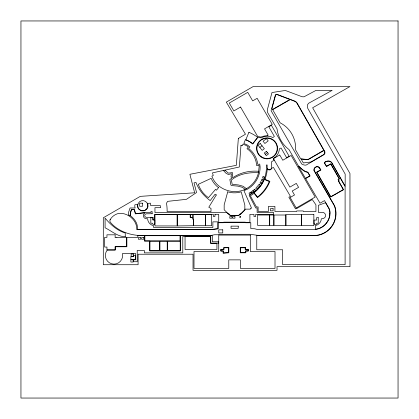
<?xml version="1.0" encoding="UTF-8"?>
<svg xmlns="http://www.w3.org/2000/svg" width="419" height="419" viewBox="0 0 419 419"><rect width="100%" height="100%" fill="white"/><g stroke="black" fill="none" stroke-linecap="round" stroke-linejoin="round"><path stroke-width="0.63" d="M110.05 219.912L110.941 218.498A13.235 13.235 0 0 1 118.666 213.412C127.774 212.37 137.285 220.336 136.783 229.675L210.804 229.675L218.236 228.753L218.236 222.74L223.39 222.74L223.804 222.353L245.23 222.353L245.544 222.756L250.792 222.756L250.792 228.633L254.59 228.753L257.35 229.455L314.737 229.455C322.902 229.23 329.968 221.635 330.015 213.538A9.956 9.956 0 0 0 328.685 207.73L324.505 200.591L320.032 203.21L305.613 178.578L310.081 175.959L307.892 172.219C304.026 171.512 301.245 168.428 298.433 165.914L288.99 149.552A30.687 30.687 0 0 1 277.027 128.843L267.495 112.329L267.285 111.307A9.129 9.129 0 0 1 267.6 108.783L271.983 92.541L285.323 90.467L301.434 96.496A5.059 5.059 0 0 0 304.194 96.721L316.031 90.363L332.162 90.363L308.536 103.299L307.431 104.918A8.846 8.846 0 0 0 307.782 108.39L345.172 174.079L345.172 186.204L331.707 162.478C330.031 160.268 326.464 160.66 324.542 162.347L324.673 163.567L326.516 166.505L330.774 164.08L339.17 178.824L338.033 179.473L338.882 180.961L338.484 181.191L343.276 189.608L330.774 196.726L316.89 172.256L320.891 169.988L319.44 167.427A3.342 3.342 0 0 0 313.915 170.444L334.446 205.954A21.956 21.956 0 0 1 314.737 235.473L258.575 235.473L250.159 234.289L219.168 234.289L218.236 234.76L214.518 234.755L210.155 235.609L143.591 235.609C131.498 235.818 118.415 231.791 110.433 222.353A2.446 2.446 0 0 1 110.019 219.985L110.433 219.257M259.869 147.462L262.027 145.754M265.295 154.323L267.453 152.616M258.476 172.748C248.807 172.24 239.139 173.744 231.377 180.002L232.194 184.271L238.589 184.983L243.078 186.266L246.32 188.576M258.633 171.287C249.389 170.507 240.427 172.565 232.734 177.708L232.053 176.383L232.634 175.446L232.487 172.586L228.381 173.141L224.93 170.145M152.155 213.711L146.262 213.805A1.76 1.76 0 0 0 146.262 217.309L153.076 217.309L153.076 219.792L154.658 219.792L154.658 214.387L213.381 214.387L213.381 216.482L214.937 216.482L215.01 214.266M214.937 214.387L218.728 214.387L218.728 222.531L223.306 222.531L223.725 222.143L245.33 222.143L245.644 222.552L249.907 222.552L249.907 214.387L253.961 214.387L253.961 216.482L255.684 216.482L255.684 214.387L273.586 214.387L273.586 212.423L257.119 212.423L257.119 207.981L255.737 207.981L249.143 195.301L254.375 192.064A30.739 30.739 0 0 0 266.285 165.039L267.165 164.981L267.165 167.61A2.215 2.215 0 0 0 269.375 169.658A2.215 2.215 0 0 0 271.585 167.61L271.585 161.687L274.099 160.236L273.157 158.597L275.472 157.005A11.947 11.947 0 0 0 279.394 148.745L281.065 147.996L286.612 157.675L289.131 156.235L271.412 125.318L268.825 126.8L274.366 136.463L272.827 137.579L271.135 136.772A11.947 11.947 0 0 0 262.022 137.505L261.425 137.919L257.863 137.306L252.709 144.01A23.05 23.05 0 0 0 245.351 139.757L243.827 143.513L247.163 144.864L249.829 146.875L248.561 148.473A23.124 23.124 0 0 1 257.748 164.358L259.733 164.086L260.126 166.909A25.575 25.575 0 0 1 247.514 189.158L243.958 190.666L251.568 208.217L250.384 208.217L250.384 209.139L245.057 209.139L245.047 209.835L240.485 214.381L240.218 214.114L238.71 215.617L230.277 215.617L226.642 212.527L154.957 212.527L154.957 207.698L160.634 207.698L160.477 205.692L150.761 205.692L150.426 203.152L147.525 203.43L147.849 204.137A5.3 5.3 0 0 1 139.171 209.573L138.291 208.505A5.3 5.3 0 0 1 137.615 204.503L134.913 204.765A5.588 5.588 0 0 0 135.175 207.976L130.047 207.976L128.575 212.318L128.366 214.785L130.047 215.869L130.403 212.711L131.398 209.238L134.489 209.589L135.515 213.664L146.441 212.459L150.94 212.459L150.94 211.506L152.128 211.506L152.128 213.805M244.9 189.205L242.507 187.361L237.861 186.115L231.859 185.591A1.236 1.236 0 0 1 230.869 184.931L229.837 179.479L231.744 178.358L230.995 176.86L231.456 173.738L228.365 174.524L225.888 173.147L223.427 170.475M238.338 138.469L236.353 165.332L189.891 174.288L194.662 192.798L140.297 196.359L103.299 217.775L103.299 264.724L138.081 264.724L138.081 254.228L193.028 254.228L193.028 270.328L277.017 270.328L277.017 266.662L349.965 266.662L349.965 173.508L312.632 107.777L349.965 86.571L253.144 86.571L226.318 102.116L245.471 134.216L238.338 138.469M240.988 145.236L239.364 166.992L212.48 172.864L213.261 175.535L211.878 176.148C216.707 190.048 235.038 195.898 247.357 188.115A24.601 24.601 0 0 0 258.46 172.906L259.141 166.521L258.947 165.28L256.685 165.636A22.464 22.464 0 0 0 247.016 148.693L248.289 146.943L246.335 145.519L242.9 144.188L242.418 145.692L240.988 145.236M329.805 213.522C329.758 221.253 323.19 228.664 315.397 229.151L315.397 225.569A7.374 7.374 0 0 0 321.352 218.786L323.363 218.54A3.19 3.19 0 0 0 323.363 212.449L318.419 212.449L318.419 205.305L325.5 202.712L328.501 207.834A9.747 9.747 0 0 1 329.805 213.522M130.608 212.752L130.288 215.628C134.604 218.823 138.27 223.882 137.353 229.533L210.841 229.533L217.765 228.727L217.765 221.855L212.873 221.855L212.873 227.501L153.574 227.501L153.574 225.668A7.333 7.333 0 0 1 147.635 218.728L145.964 218.728A3.153 3.153 0 0 1 144.655 213.035L144.937 212.747L135.353 213.884L134.321 209.778L131.55 209.469L130.608 212.752M227.716 191.86L224.165 204.881L224.165 209.746L228.439 214.03L228.779 213.695L230.371 215.403L238.621 215.403L240.218 213.816L240.485 214.083L244.837 209.746L244.837 205.111L241.229 191.86A23.59 23.59 0 0 1 227.716 191.86M275.314 95.323L271.088 110.705L301.696 163.97A6.604 6.604 0 0 0 306.132 165.086L323.966 154.642L324.908 153.338L324.908 151.757L297.27 103.336A5.363 5.363 0 0 0 294.101 100.843L276.76 94.249L275.922 94.411L275.314 95.323M275.508 95.412L271.947 108.385L272.565 109.469L289.953 99.492L276.744 94.469L276.048 94.6L275.508 95.412M262.058 179.159L261.362 180.579L262.572 181.186L263.326 179.641L262.058 179.159M263.038 176.598L262.551 177.876L263.813 178.363L264.326 177.017L263.038 176.598M265.138 178.756L264.908 179.332L269.883 181.307A36.181 36.181 0 0 1 257.491 197.585L254.076 193.253A17.598 17.598 0 0 1 250.316 195.736L256.433 206.955L258.109 206.955L258.109 211.422L268.443 211.422L268.443 206.373L274.916 206.373L274.916 211.511L296.662 211.511L296.662 210.946L303.256 210.946L303.256 211.511L315.936 211.511L315.936 204.854L312.265 199.523L297.076 208.337L296.909 208.039L295.5 208.892L288.874 197.234L290.44 196.343L273.424 167.422L271.612 168.312A2.331 2.331 0 0 1 267.275 168.668A33.515 33.515 0 0 1 265.138 178.756M248.923 132.284L245.853 139.695A28.576 28.576 0 0 1 252.736 143.649L257.654 137.306A40.24 40.24 0 0 0 248.923 132.284M216.304 194.961L208.798 207.227L210.998 208.432L210.998 211.553L167.108 211.553A44.409 44.409 0 0 0 166.5 203.205L167.647 201.35L186.445 199.334L196.563 192.51L194.023 182.914L195.94 182.38A37.794 37.794 0 0 0 204.362 195.547A49.662 49.662 0 0 0 209.615 200.182L210.176 200.607L215.088 194.217L216.304 194.961M260.712 181.872L259.942 183.087L261.084 183.815L261.896 182.537L260.712 181.872M324.699 153.27L323.824 154.485L311.05 161.964L303.356 162.949L301.156 159.073L307.928 159.718L323.96 150.521L324.699 151.814L324.699 153.27M259.167 184.308L255.721 188.304L256.7 189.247L260.278 185.088L259.167 184.308M218.514 187.654L216.518 190.189A9.019 9.019 0 0 1 215.513 189.419L208.437 197.674A26.816 26.816 0 0 1 198.302 184.308L211.155 178.332A23.448 23.448 0 0 0 218.514 187.654M254.663 189.268L253.338 190.394L254.113 191.514L255.543 190.299L254.663 189.268M325.448 161.886L324.767 162.441L324.877 163.494L326.584 166.223L330.858 163.792L339.458 178.903L338.322 179.552L339.17 181.039L338.772 181.27L343.564 189.687L330.696 197.014L316.602 172.178L320.603 169.905L318.78 167.212A3.132 3.132 0 0 0 314.093 169.774L314.124 170.381L334.64 205.87A22.17 22.17 0 0 1 314.748 235.688L256.768 235.504L256.768 249.755L282.647 249.755L282.647 264.677L345.104 264.677L345.104 186.507L331.534 162.598C330.125 160.692 327.37 160.954 325.448 161.886M260.236 143.497L258.078 145.204L262.184 150.395L264.347 148.687L260.236 143.497M266.416 138.605L263.095 141.234L264.881 143.497L268.207 140.863L266.416 138.605M266.426 151.317L264.269 153.024L266.322 155.622L268.479 153.909L266.426 151.317M252.83 190.771L251.274 191.844L251.929 193.039L253.6 191.886L252.83 190.771M323.808 150.259L307.902 159.576L300.653 158.806L295.557 149.85A28.262 28.262 0 0 0 280.185 122.846L272.669 109.652L290.21 99.586L294.044 101.042A5.154 5.154 0 0 1 297.087 103.441L323.808 150.259M309.793 175.88L305.503 178.394L298.365 166.28L298.632 166.275C301.214 168.752 303.927 171.942 307.714 172.329L309.793 175.88M240.543 107.06L233.875 110.941L229.282 103.043L247.739 92.348L252.678 100.874L257.14 98.292L272.261 124.391L264.541 128.863L268.108 135.023L267.683 135.269L267.945 135.714A16.938 16.938 0 0 0 260.922 137.092L257.659 136.468L240.543 107.06M279.74 154.993L273.45 158.628L289.896 187.099L296.301 183.396L298.585 187.351L292.216 191.027L294.499 194.987L290.147 197.501L296.217 208.007L315.172 197.056L291.126 155.433L282.783 160.257L279.74 154.993M250.819 192.164L249.006 193.159L249.588 194.385L251.473 193.348L250.819 192.164M398.05 20.95L20.95 20.95L20.95 398.05L398.05 398.05L398.05 20.95M142.57 203.178L139.616 203.178L139.616 206.242L142.57 206.242L142.57 203.178M273.094 208.641L270.454 208.641L270.454 210.83L273.094 210.83L273.094 208.641M177.09 214.528L154.978 214.528L154.978 225.935L177.09 225.935L177.09 214.528M190.184 214.528L177.326 214.528L177.326 225.935L193.41 225.726L193.41 219.21L192.897 219.21L192.897 217.55L190.184 217.55L190.184 214.528M192.897 214.528L190.346 214.528L190.346 217.424L192.897 217.424L192.897 214.528M205.378 214.554L193.033 214.554L193.033 219.074L193.536 219.074L193.536 225.726L205.378 225.726L205.378 214.554M211.684 214.554L205.499 214.554L205.499 225.726L211.684 225.726L211.684 214.554M301.387 214.622L285.941 214.622L285.941 225.632L301.387 225.632L301.387 214.622M313.852 214.622L301.57 214.622L301.57 225.647L313.852 225.647L313.852 214.622M269.506 215.01L257.643 215.01L257.643 225.412L269.506 225.412L269.506 215.01M273.796 215.01L269.726 215.01L269.726 225.412L273.796 225.412L273.796 215.01M285.805 215.01L273.968 215.01L273.968 225.412L285.805 225.412L285.805 215.01M232.006 216.571L229.795 216.571L229.795 218.189L232.006 218.189L232.006 216.571M234.959 216.571L232.749 216.571L232.749 218.189L234.959 218.189L234.959 216.571M240.606 216.571L239.757 216.571L239.757 217.461L240.606 217.461L240.606 216.571M152.799 217.555L150.824 217.555L150.824 223.222L152.5 223.222L152.5 223.924A10.114 10.114 0 0 0 154.449 224.594L154.449 223.924L154.815 223.924L154.815 219.97L152.799 219.97L152.799 217.555M318.241 217.66L316.581 217.66L316.581 220.059L314.056 220.059L314.056 223.783L314.753 223.783L314.753 224.668A3.797 3.797 0 0 0 316.581 224.207L316.581 223.243L318.241 223.243L318.241 217.66M238.233 226.145L231.042 226.145L231.042 228.355L238.233 228.355L238.233 226.145M222.761 229.837L218.77 229.837L218.77 232.938L222.761 232.938L222.761 229.837M115.136 234.818L106.95 234.818L106.95 237.348L104.671 237.348L104.671 247.058L106.95 247.058L106.95 249.918L115.136 249.918L115.136 246.618L126.643 246.618L126.643 237.348L116.833 237.348L116.833 237.678L115.136 237.678L115.136 234.818M250.305 235.096L218.744 235.096L218.744 251.515L194.002 251.515L194.002 268.427L228.779 268.427L228.779 259.859L240.396 259.859L240.396 268.427L275.011 268.427L275.011 251.515L250.305 251.515L250.305 235.096M144.408 235.708L137.809 235.541L137.809 237.348L126.868 237.348L126.868 246.76L115.251 246.76L115.251 250.012L107.274 250.012A8.663 8.663 0 0 0 111.543 263.771A8.663 8.663 0 0 0 122.62 254.563L122.427 253.574L135.662 253.574L135.662 259.827L133.305 259.827L133.305 261.728L137.217 261.728L137.217 250.457L144.351 250.457L144.351 252.867L182.794 252.867L182.794 236.442L210.773 236.442L210.773 243.109L218.634 243.109L218.634 241.763L212.354 241.763L212.354 235.708L180.348 235.708L180.348 250.918L149.761 250.918L149.761 241.093L144.408 241.093L144.408 235.708M180.013 235.708L144.859 235.708L144.859 240.852L180.013 240.852L180.013 235.708M210.642 236.531L185.051 236.531L185.051 249.488L216.932 249.488L216.932 243.465L210.642 243.465L210.642 236.531M125.255 236.751C117.624 236.683 111.632 230.984 105.085 227.779L105.085 218.095C110.48 224.615 117.042 230.466 125.255 233.053L125.255 236.751M140.564 237.62L138.354 237.62L138.354 239.233L140.564 239.233L140.564 237.62M143.769 237.62L141.564 237.62L141.564 239.233L143.769 239.233L143.769 237.62M159.686 241.239L149.876 241.239L149.876 250.73L159.686 250.73L159.686 241.239M167.218 241.239L159.932 241.239L159.932 250.73L167.218 250.73L167.218 241.239M180.217 241.239L167.537 241.239L167.537 250.73L180.217 250.73L180.217 241.239M228.811 247.55L223.762 247.55L223.762 249.321L220.782 249.321L220.782 251.101L223.112 251.101L223.112 253.17L228.811 252.793L228.811 247.55M245.387 247.55L240.265 247.55L240.265 252.793L245.838 252.793L245.838 251.054L248.315 251.054L248.315 249.336L245.387 249.336L245.387 247.55M228.596 247.765L223.971 247.765L223.971 249.53L220.991 249.53L220.991 250.892L223.327 250.892L223.327 252.961L228.596 252.584L228.596 247.765M245.178 247.76L240.475 247.76L240.475 252.584L245.628 252.584L245.628 250.845L248.106 250.845L248.106 249.546L245.178 249.546L245.178 247.76M133.389 254.019L131.137 254.019L131.137 256.276L133.389 256.276L133.389 254.019M135.567 255.485L133.703 255.485L133.703 256.528L130.859 256.528L130.859 259.639L135.567 259.639L135.567 255.485M133.132 259.749L130.869 259.749L130.869 262.037L133.132 262.037L133.132 259.749M269.291 181.521L264.337 179.437A31.572 31.572 0 0 1 254.071 192.698L257.507 197.056A38.181 38.181 0 0 0 269.291 181.521M139.312 209.416A5.091 5.091 0 0 0 147.739 206.834A5.091 5.091 0 0 0 141.287 200.827A5.091 5.091 0 0 0 139.312 209.416M260.796 156.79A10.501 10.501 0 0 0 277.498 149.578A10.501 10.501 0 0 0 262.902 138.72A10.501 10.501 0 0 0 260.796 156.79M260.995 156.528A10.171 10.171 0 0 0 277.174 149.541A10.171 10.171 0 0 0 263.032 139.024A10.171 10.171 0 0 0 260.995 156.528"/></g></svg>
